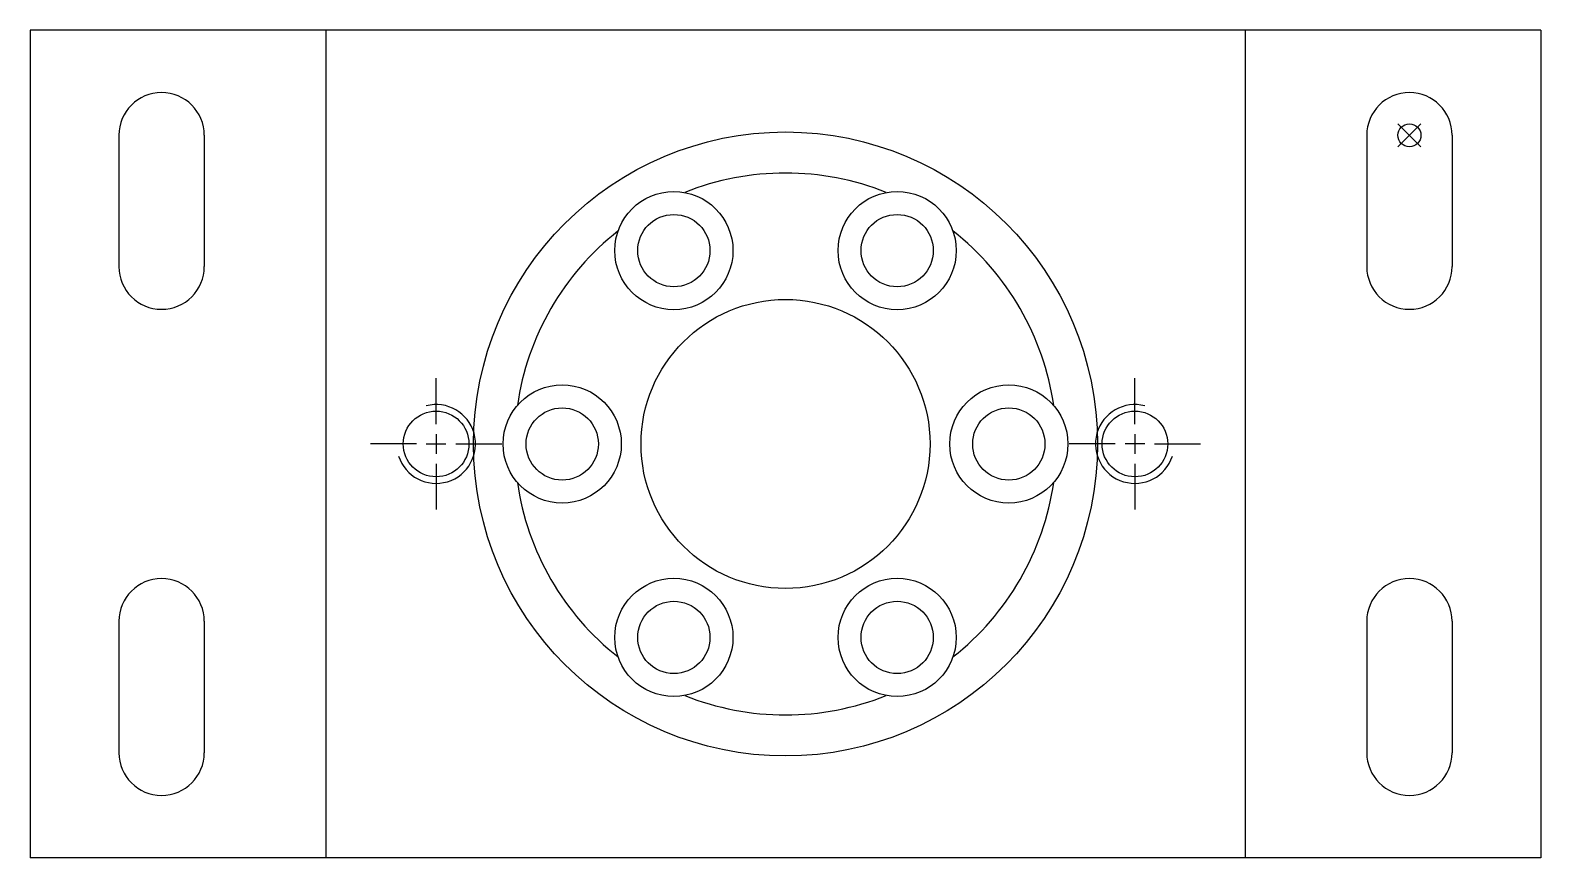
# Model space of a CAD drawing. Extents: x -142 to 88, y 922 to 1048.
import ezdxf

# ---------------------------------------------------------------- set-up
doc = ezdxf.new("R2010")
doc.units = 0
doc.header["$MEASUREMENT"] = 0
doc.linetypes.add('CENTER', pattern=[22, 20, -1, 0, -1])
doc.linetypes.add('THIN', pattern=[200000, 200000, 0])
doc.layers.get('0').update_dxf_attribs({"linetype": 'CONTINUOUS'})
doc.layers.add('$PARTREF_BOM', color=7, linetype='CONTINUOUS')
doc.styles.get("Standard").update_dxf_attribs({"font": 'txt.shx', "bigfont": 'chineset.shx'})

# ---------------------------------------------------------------- blocks, each defined once
blk = doc.blocks.new('PARTREF')
at = {"layer": '$PARTREF_BOM', "color": 2}
for p, q in [((-1.75, -1.75), (1.75, 1.75)), ((-1.75, 1.75), (1.75, -1.75))]:
    blk.add_line(p, q, dxfattribs=at)
blk.add_circle((0, 0), 1.75, dxfattribs=at)
at = {"layer": '$PARTREF_BOM', "color": 2, "flags": 1}
for tag, p in [('TAG15', (5.59, -4.74)), ('TAG5', (-16.09, -4.95)), ('TAG10', (-5.65, -5)), ('TAG4', (-16.09, -8.95)), ('TAG9', (-5.65, -9)), ('TAG14', (5.59, -8.74)), ('TAG3', (-16.09, -12.95)), ('TAG8', (-5.65, -13)), ('TAG13', (5.59, -12.74)), ('TAG2', (-16.09, -16.95)), ('TAG7', (-5.65, -17)), ('TAG12', (5.59, -16.74)), ('TAG11', (5.59, -20.74)), ('TAG1', (-16.09, -20.95)), ('TAG6', (-5.65, -21))]:
    blk.add_attdef(tag, p, '', height=2.5, dxfattribs=at)

msp = doc.modelspace()

# ---------------------------------------------------------------- linework, layer by layer
at = {"color": 7, "linetype": 'CONTINUOUS'}
for p, q in [((-142.42, 1048.23), (-142.42, 922.23)), ((87.58, 1048.23), (-142.42, 1048.23)), ((-97.42, 1048.23), (-97.42, 922.23)), ((42.58, 1048.23), (42.58, 922.23)), ((87.58, 1048.23), (87.58, 922.23)), ((-128.92, 1032.23), (-128.92, 1012.23)), ((-115.92, 1032.23), (-115.92, 1012.23)), ((61.08, 1032.23), (61.08, 1012.23)), ((74.08, 1032.23), (74.08, 1012.23)), ((-128.92, 958.23), (-128.92, 938.23)), ((-115.92, 958.23), (-115.92, 938.23)), ((61.08, 958.23), (61.08, 938.23)), ((74.08, 958.23), (74.08, 938.23)), ((87.58, 922.23), (-142.42, 922.23))]:
    msp.add_line(p, q, dxfattribs=at)
at = {"color": 1, "linetype": 'CENTER'}
for p, q in [((-80.62, 988.23), (-80.62, 995.23)), ((25.78, 988.23), (25.78, 995.23)), ((-80.62, 986.73), (-80.62, 983.73)), ((25.78, 986.73), (25.78, 983.73)), ((-83.62, 985.23), (-90.62, 985.23)), ((-82.12, 985.23), (-79.12, 985.23)), ((-77.62, 985.23), (-70.62, 985.23)), ((22.78, 985.23), (15.78, 985.23)), ((27.28, 985.23), (24.28, 985.23)), ((28.78, 985.23), (35.78, 985.23)), ((-80.62, 982.23), (-80.62, 975.23)), ((25.78, 982.23), (25.78, 975.23))]:
    msp.add_line(p, q, dxfattribs=at)
at = {"color": 7, "linetype": 'CONTINUOUS'}
for centre, radius in [((-27.42, 985.23), 47.5), ((-44.42, 1014.67), 9), ((-10.42, 1014.67), 9), ((-44.42, 1014.67), 5.5), ((-10.42, 1014.67), 5.5), ((-27.42, 985.23), 22), ((-61.42, 985.23), 9), ((6.58, 985.23), 9), ((-80.62, 985.23), 5), ((-61.42, 985.23), 5.5), ((6.58, 985.23), 5.5), ((25.78, 985.23), 5), ((-44.42, 955.78), 9), ((-10.42, 955.78), 9), ((-44.42, 955.78), 5.5), ((-10.42, 955.78), 5.5)]:
    msp.add_circle(centre, radius, dxfattribs=at)
for centre, radius, start, end in [((-122.42, 1032.23), 6.5, 0, 180), ((67.58, 1032.23), 6.5, 0, 180), ((-27.42, 985.23), 41.25, 68.1655, 111.8345), ((-27.42, 985.23), 41.25, 128.1655, 171.8345), ((-27.42, 985.23), 41.25, 8.1655, 51.8345), ((-122.42, 1012.23), 6.5, 180, 0), ((67.58, 1012.23), 6.5, 180, 0), ((-27.42, 985.23), 41.25, 188.1655, 231.8345), ((-27.42, 985.23), 41.25, 308.1655, 351.8345), ((-122.42, 958.23), 6.5, 0, 180), ((67.58, 958.23), 6.5, 0, 180), ((-27.42, 985.23), 41.25, 248.1655, 291.8345), ((-122.42, 938.23), 6.5, 180, 0), ((67.58, 938.23), 6.5, 180, 0)]:
    msp.add_arc(centre, radius, start, end, dxfattribs=at)
at = {"color": 4, "linetype": 'THIN'}
for centre, start, end in [((-80.62, 985.23), 197.9653, 104.5354), ((25.78, 985.23), 75.4646, 342.0347)]:
    msp.add_arc(centre, 6, start, end, dxfattribs=at)

# ---------------------------------------------------------------- block references
at = {"color": 7}
msp.add_blockref('PARTREF', (67.58, 1032.23), dxfattribs=at)

doc.saveas('drawing.dxf')
